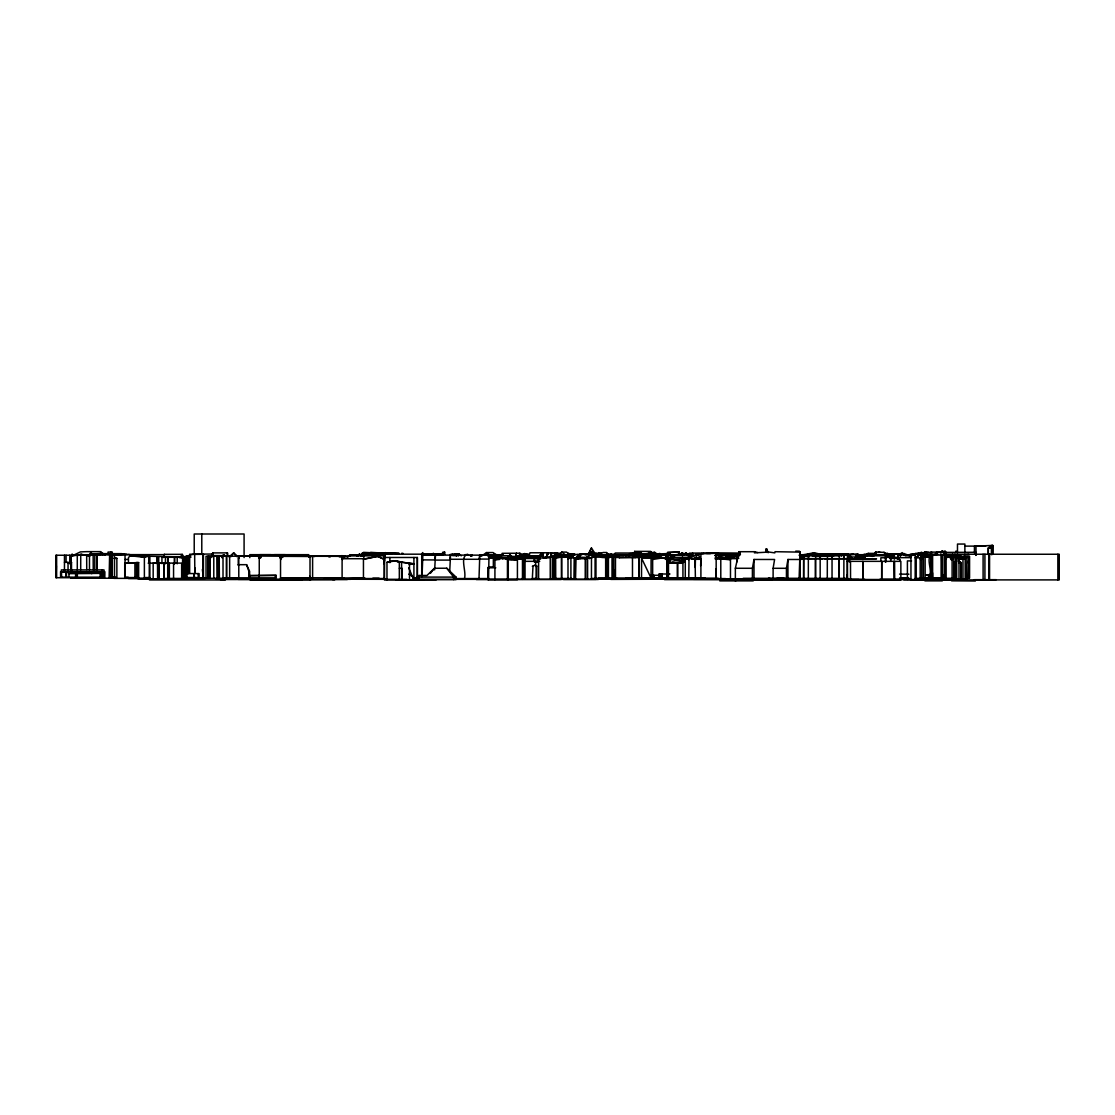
<?xml version="1.0" encoding="UTF-8"?>
<svg xmlns="http://www.w3.org/2000/svg" width="1115" height="1115" viewBox="0 0 1115 1115"><rect width="100%" height="100%" fill="white"/><g stroke="black" fill="none" stroke-linecap="round" stroke-linejoin="round"><path stroke-width="1.5" d="M988.28 554.016L988.294 547.953L991.402 548.064L988.294 547.953L988.294 554.629M554.796 573.431L555.479 578.476L555.479 558.016L553.124 558.127M606.56 557.068L608.051 557.389M194.888 567.786L194.832 572.873L194.651 554.141M606.476 562.211L606.226 578.462L606.226 557.068L607.159 557.458M695.258 567.507L695.412 559.423L691.662 558.824L691.718 555.256L698.784 555.256L700.903 559.298L700.624 565.807M898.258 555.089L898.3 553.988L894.369 553.988L894.453 554.768M589.793 555.047L589.849 554.085L590.086 554.74M861.895 555.758L857.24 555.646M665.502 559.396L665.613 557.681L651.801 557.681M550.894 556.26L551.131 552.887L551.493 554.071M611.215 555.939L611.341 554.322L615.396 554.322M799.985 553.138L799.371 551.2L795.748 551.131M885.38 556.887L890.495 556.887L890.746 561.347M931.596 567.758L930.788 577.835L930.788 556.859L932.614 554.503L932.614 577.835L932.558 572.789M964.071 554.922L968.796 554.364M885.937 557.235L890.746 557.57M855.944 557.43L856.209 554.601L858.034 554.197L858.578 557.542M444.467 552.97L444.578 551.967L442.864 552.385L441.456 554.699M470.642 556.218L470.753 555.228L471.283 555.939M930.217 555.465L930.593 552.287L931.917 552.385L927.095 552.287L928.419 552.385M418.808 577.096L419.003 575.465L426.975 575.479L434.39 568.274L446.781 568.218L456.035 577.096L456.035 579.619L418.808 579.619L418.808 577.096L456.035 577.096M951.555 559.814L952.112 556.803L955.792 556.761L956.656 557.681L956.656 578.281L915.178 578.364M968.364 563.005L969.158 556.343L969.158 577.988M490.516 554.963L487.743 554.894M668.401 556.496L668.749 553.556L670.017 553.486L670.561 556.148M913.687 555.117L913.798 554.253L913.896 555.005M635.62 557.667L619.229 557.695L619.55 555.103L620.191 555.493L596.386 555.103M212.352 556.148L212.798 552.915L227.46 552.887L227.962 556.148M619.229 557.695L619.578 555.186L653.139 555.786L640.317 555.395M56.377 565.835L56.238 572.455M952.503 554.963L952.6 554.239L952.6 557.667M689 557.458L689.335 555.145L691.718 555.256M226.972 556.148L227.46 552.887M692.094 556.26L692.596 553.04L692.736 553.918M64.461 562.322L68.043 562.322L67.89 563.214L71.513 562.559L67.876 563.242M634.226 554.099L634.672 551.381L650.603 551.381L653.181 553.375M799.079 579.131L800.013 552.12L775.037 551.702L774.827 552.873L768.96 552.064L754.423 552.859L754.632 551.702L739.106 551.702L735.356 568.274L735.356 579.131L800.249 579.131L800.249 552.427M434.655 569.876L435.477 555.061L434.655 560.092L449.68 560.092L450.544 555.047L449.68 572.12M442.488 554.699L442.864 552.385M773.113 579.131L773.113 568.302L774.591 559.479L754.005 559.465L752.402 568.288L752.402 579.131M799.079 559.493L787.943 559.479L786.437 568.302L786.437 579.131M589.765 555.2L689.335 555.145C692.527 562.099 680.415 557.639 689 559.549M422.028 576.483L422.864 555.061L494.126 555.186L494.572 556.232M826.243 554.42L847.372 553.737L851.623 557.402L850.327 557.263L847.372 553.737M650.421 555.521L661.822 555.73L650.435 555.395M691.955 556.371L692.596 553.43M800.013 552.12L800.013 579.131M688.805 556.232L689.363 553.165L699.802 553.04M537.723 561.695L538.308 558.49L511.046 558.517M717.921 555.437L718.381 552.998L701.154 552.998M843.47 554.253L817.239 554.253L858.034 554.197M501.318 556.427L502.182 553.319L519.869 553.221L519.046 556.51L515.66 556.496L516.454 553.221M478.99 578.908L479.785 555.047L478.99 559.284L449.68 559.27M491.966 557.737L492.523 555.047M874.007 555.66L873.602 553.946L872.028 556.427M491.771 556.232L492.022 555.172M498.28 556.232L498.544 555.172L500.774 555.172M515.646 556.496L516.468 553.319M738.465 557.026C740.29 552.26 727.593 555.005 730.91 555.103M564.761 555.256L564.761 557.347L565.863 555.354M163.571 557.165L164.309 554.35L182.219 554.35L184.56 557.807M163.584 557.57L164.309 554.35M930.704 555.493L931.638 552.12L944.53 552.148L944.921 550.81L945.743 552.134M825.658 555.423L826.09 553.848L809.504 553.876M528.747 557.082L529.973 552.775L547.618 552.775L547.827 553.528M494.767 554.796L502.837 554.685M528.343 557.319L529.29 554.239L519.952 554.239L519.046 557.319L519.046 556.51M547.618 552.775L546.071 557.932L548.455 552.887L559.368 553.458M862.341 555.242L862.508 554.712M872.348 555.632C873.728 555.131 867.052 555.326 866.578 555.632M910.816 557.653L897.742 557.653L898.62 554.894L911.736 554.894M929.743 575.061C932.279 570.532 925.771 557.249 931.596 555.131L930.788 557.667M861.435 557.723L864.822 557.124M897.742 557.653L898.843 554.169L900.349 554.308L900.669 555.897M739.607 553.068L716.652 552.887M808.319 558.838L815.511 558.782L815.511 578.364L815.511 558.782M679.23 552.05L667.495 552.496L679.23 552.05L678.784 554.155M259.781 554.671L270.736 554.671M948.544 557.124L948.921 556.092L952.405 556.092L951.792 557.11M820.166 558.894L820.166 578.364M946.175 558.587L947.025 556.274L950.942 557.319L952.656 559.744M593.459 555.326L593.919 554.085L595.354 554.74M564.761 557.347L565.57 555.256M802.061 555.869L802.507 554.74L804.361 554.74M888.446 555.883L888.293 554.922M274.36 554.671L285.301 554.671M872.557 556.427L873.602 553.946M847.358 558.699L820.292 558.629L820.292 555.256M600.121 556.371L601.445 553.291L603.09 552.496L606.435 552.538L610.198 555.995M511.032 559.591L511.172 558.713M238.262 565.43L238.262 558.462L239.725 556.009L258.123 555.995L259.614 558.462L260.743 556.037L259.251 558.573L259.251 579.368M239.725 556.009L238.596 558.462L238.596 555.953L314.848 556.385L310.012 555.953L310.012 577.807M890.077 555.883L890.801 554.949M614.393 554.866L615.257 553.026L641.055 553.026L646.101 556.204M588.274 554.643L591.452 547.967L594.95 553.388L592.135 551.368L588.734 554.462L592.288 551.368M668.875 560.288L668.094 559.73L668.094 575.284M953.924 556.761L953.924 578.281L953.855 561.862M546.002 557.625L548.455 552.887M800.835 558.796L815.623 558.573L815.623 555.256L817.239 555.716M872.947 555.688L875.805 552.009L872.989 555.967M588.372 554.085L591.452 547.967M89.507 554.782L90.789 552.371L92.991 554.782M920.223 555.186L921.729 552.385L919.29 555.354M820.835 555.395L817.002 555.521L833.56 555.298L815.121 555.256M808.473 558.573L808.542 555.256L808.473 558.573L803.859 558.462L803.65 554.74M820.292 558.629L820.375 555.256M421.721 576.553L421.721 554.183L422.669 552.552L423.728 554.378M539.13 556.496L541.165 553.5L543.702 558.211M539.033 557.138L541.165 553.5M384.591 560.943L384.591 554.183L385.553 552.552L386.403 554.002M803.859 558.462L803.985 555.256M945.841 559.075L946.997 557.152L946.147 557.152L950.788 557.124L952.112 559.716M493.346 566.364L493.346 557.57L496.286 558.545L489.75 557.221L489.75 558.03L494.391 558.044M845.365 555.256L841.407 555.256M719.468 557.486L715.328 557.486L715.328 558.866L730.478 559.549L719.468 558.922L720.471 555.883L715.44 555.256M628.414 555.827L629.822 553.625L640.79 553.625L639.578 555.855L639.578 554.88L633.891 553.974L639.578 554.88M179.919 557.89L182.219 554.35M362.486 555.66L364.061 553.263L379.365 553.277M501.081 556.287L502.001 554.908M594.142 556.176L596.079 553.277L599.759 553.277L601.933 555.34M847.233 578.364L847.288 558.699L832.041 558.782L832.041 578.364M930.983 577.835L930.983 556.859L932.614 554.503M594.504 556.887L595.034 556.12L595.689 556.887L593.849 557.068M593.849 557.04L595.034 556.12M491.701 557.751L493.109 555.744L510.029 555.744M495.269 558.713L496.077 557.57L508.064 557.57L508.858 556.483M577.277 555.075L581.417 554.28M488.551 579.689L488.969 556.97L489.75 558.03M873.338 556.287L874.857 554.183L876.014 554.726M940.656 552.97L942.273 550.726L944.363 552.482M142.873 556.692L146.051 556.817L129.786 555.953L128.448 557.751L128.448 562.95M576.553 558.713L576.553 557.152L578.643 555.591C579.466 552.552 595.786 554.838 586.546 557.389L586.546 558.713M570.908 579.354L570.908 557.723L573.849 553.765M574.225 579.354L574.476 557.723L570.908 557.723M682.143 563.298L666.84 562.49M827.288 578.364L827.316 558.838L832.041 558.782M575.535 579.354L576.037 558.058L574.225 558.058M585.236 579.354L585.236 558.713L587.605 557.723L591.438 558.099L596.079 555.34M364.061 553.263L361.678 554.754L362.152 555.674M430.404 573.319L434.39 568.274M965.186 579.201L965.186 558.197L959.457 558.768L965.186 559.117L966.106 557.444L966.524 579.201L920.196 579.201L920.196 559.047L922.328 556.427L928.363 556.664M595.034 556.887L594.379 555.925L595.201 554.936M961.297 562.713L959.012 562.713L960.085 561.96L961.297 562.713L961.297 579.201M517.416 558.225L517.416 579.689L487.812 579.689L487.812 567.786L488.551 566.936L493.68 566.936M656.024 555.632L656.93 554.643L659.481 555.535L659.481 553.988L656.874 553.988L656.874 556.232M230.721 556.58L233.704 552.887L229.049 556.873M614.909 570.169L615.215 578.462L615.215 555.967L616.163 554.936L617.166 556.887M112.908 555.827L113.758 554.726L114.51 555.827L114.51 577.263M414.822 579.312L416.55 577.417L418.752 579.256M558.601 555.465L561.751 552.092L566.448 552.092L571.842 556.12M534.503 558.49L535.423 557.542L536.468 558.531L535.423 557.542L534.419 558.476M361.455 556.204L359.406 554.211L357.316 556.287L359.406 554.211L360.842 555.577M682.38 556.009L685.669 552.803L689.279 555.089M731.37 554.796C733.391 552.789 735.663 556.092 738.632 554.42L736.945 554.824M361.26 555.646L363.337 553.681M357.316 556.162L359.448 554.211M593.082 556.092L596.079 553.277M555.855 556.692L557.584 555.131L567.591 555.535L555.409 554.991L551.381 556.887L560.078 555.298L563.493 555.981M570.309 558.211L573.054 557.179L571.117 556.789L568.329 558.643M442.989 554.643L443.672 554.043L423.282 554.043M666.784 578.1L666.84 558.629L666.84 578.1M928.865 555.841L921.701 553.026L916.209 557.848L916.209 578.364M225.955 556.078L223.781 554.768L222.275 556.078L222.275 557.584M567.995 578.476L567.995 558.74L571.117 556.789M514.949 558.545L517.444 556.455M414.167 579.312L416.55 577.417M921.701 553.026L915.178 557.848L920.711 557.848M509.485 555.591L510.349 554.949L512.356 559.061L525.04 558.991L525.04 577.988L522.475 577.988M508.189 559.437L508.189 556.106L510.349 554.949M656.874 553.988L670.017 553.486M555.493 553.458L556.524 552.719L557.333 553.458M481.429 556.176L486.502 552.566L493.109 552.566L497.123 555.493M959.012 562.713L960.085 561.96M611.257 555.995L613.25 554.629L630.031 554.671L629.822 553.625M925.966 551.688L923.652 552.747L925.966 551.688L927.123 553.584L925.283 551.688M593.459 555.939L594.63 553.821L596.316 554.922M821.114 555.563L822.229 555.563M221.815 557.584L221.815 556.078L223.781 554.768M133.493 555.66L134.525 555.005L130.608 555.814M581.417 554.838L582.685 554.043L593.919 554.085M865.658 554.991L868.306 553.388L875.01 553.388M361.344 553.765L363.406 552.552L374.654 552.789L373.734 552.789M538.601 579.34L538.601 558.253L553.04 556.775L556.106 554.991L560.817 555.939M891.735 558.42L890.495 558.991M450.195 554.434L453.22 554.434L451.464 554.559M523.423 558.197L525.444 557.737M590.504 554.949L592.218 554.043L592.218 555.702M467.004 554.838L469.234 555.368M573.054 556.26L570.113 557.681L573.054 557.179M71.625 556.148L80.419 551.897L86.747 551.646L100.322 551.632L105.242 555.033M347.155 557.096L350.988 555.242L385.01 555.186M522.071 554.838L524.705 553.584L528.329 554.699M949.659 555.869L945.729 555.228M861.491 555.061L864.627 554.294M553.04 556.775L556.106 555.075L557.737 555.382M555.66 556.05L557.793 555.075L562.545 555.953M555.437 555.382L556.106 555.075L556.106 556.538M367.532 553.904L370.556 552.552L392.982 553.165L391.323 553.165L392.146 553.221M347.169 556.998L351.044 555.284L349.483 555.075L359.629 555.2M465.234 554.699L467.91 554.42C458.92 555.786 467.213 573.026 464.23 578.908M900.599 555.061L903.861 553.472L908.572 555.34M276.116 575.354L248.91 575.619L276.116 575.354L276.116 577.821L234.498 577.821M532.343 566.253L534.935 565.235L536.761 566.086L536.761 578.434L532.343 578.434L532.998 566.253M280.534 556.315L312.158 556.315L280.534 556.315L280.534 579.368M702.255 553.695L703.76 553.458M68.963 577.18L68.963 573.598L69.729 573.305L92.294 573.305L91.514 573.598M875.261 553.528L876.306 553.138M716.165 558.559L715.328 558.866L717.739 558.434M659.481 555.535L659.104 553.556L660.038 553.486M377.846 554.949L382.222 553.416L390.989 553.416M652.651 578.1L652.651 556.845L615.48 557.5L615.48 578.002L690.199 577.988M77.339 555.674L80.74 554.545L80.698 569.793M800.849 558.908L803.985 558.253M868.306 553.388L861.505 555.577L872.181 555.256M181.285 558.016L192.756 554.378L202.582 554.322M674.031 555.897L683.091 553.124L671.453 555.869M921.603 557.598L923.206 557.333M922.593 554.852L923.582 554.559M852.515 559.173L848.905 558.991M860.836 559.34L862.662 558.838L860.836 559.326M89.702 554.796L92.838 553.974L96.252 554.754M718.813 554.782L716.095 555.507L719.022 554.949L721.726 557.653L721.726 558.922L718.813 554.782L725.781 554.782L728.848 557.639L728.848 558.922M386.975 562.308L393.135 560.692L402.222 562.294L396.006 560.692L386.975 562.308L386.975 579.995M706.562 553.458L710.408 553.57M683.384 562.504L680.15 562.518M885.881 555.674L889.031 554.699L857.477 554.712M928.544 574.796L930.788 574.462L928.544 574.796L928.544 577.695L930.788 577.695M721.293 555.883L725.781 554.782M117.619 554.406L113.842 555.298L128.824 554.406L134.525 555.66M682.938 578.1L682.938 562.113L677.279 563.437L684.666 561.918A5.059 0.711 7.5 0 0 685.014 561.821M435.282 554.643L433.233 553.277L434.864 554.963M726.618 555.981L726.423 555.897M733.071 554.671L734.186 554.42M672.234 555.911L675.397 555.2L669.348 555.368M183.682 556.859L190.289 555.382M802.34 558.824L801.434 558.81M921.561 557.472L920.753 557.598L920.753 556.371L923.861 556.97L931.415 555.869M926.495 556.929L927.596 556.706M451.84 554.726L456.606 554.155L458.488 555.981M456.606 554.155L451.059 554.629M555.409 556.176L552.343 556.775L552.26 579.34M922.844 557.444L922.203 557.598M494.921 579.689L494.921 559.758L501.611 558.476L516.496 559.828M499.506 559.479L494.921 559.758M714.729 555.521L719.022 554.949M641.069 554.545L654.672 552.343L658.519 554.866M641.473 554.852L654.672 552.343M552.441 556.72L554.057 556.622L554.057 579.34M725.698 556.496L728.917 555.897M837.393 555.382L844.097 554.977L841.909 555.382M551.228 556.733L558.936 555.298L561.681 555.855M70.97 569.793L70.97 556.26L81.409 554.336L89.897 555.939M81.632 554.336L77.283 555.145L77.283 570.002M801.936 555.019L812.974 552.984L817.616 554.225M905.296 555.827L912.056 555.577M909.171 555.855L912.014 555.326M454.767 554.545L458.92 553.793L461.262 555.855M628.665 555.73L631.564 555.2M557.43 557.821L566.838 556.12L571.73 556.998M625.32 555.841L632.874 554.476L636.135 555.061L635.48 554.476M928.809 555.702L923.401 556.678L925.129 556.664L925.129 578.281M850.201 554.74L853.337 554.183M506.085 559.186L510.126 558.476L516.496 559.577M685.014 558.657L670.366 559.284M681.683 559.284L685.502 558.615M612.776 575.187L613.236 578.462L613.236 556.678L608.135 557.737M96.559 553.737L100.127 553.625L96.545 553.751M719.635 555.256L717.739 554.949M660.833 577.779L659.104 577.779L659.104 574.1L660.387 573.904L660.387 578.072M864.724 557.765L855.121 557.402L861.686 557.779L861.658 556.998M659.104 574.1L660.833 573.904L660.833 578.072M409.038 564.566L413.916 563.828L401.581 562.197L401.637 579.995M864.097 555.841L871.986 554.671M606.226 557.124L612.846 556.692L612.846 578.462M608.442 557.43L610.267 557.179M696.262 556.176L696.262 553.946L716.165 553.305L716.165 578.824L715.746 568.845M614.421 556.887L615.215 556.775L613.236 556.775M954.705 556.371L948.781 556.747L951.485 556.664M929.143 574.657L925.952 575.061L929.896 575.061M543.855 558.141L548.482 557.556M553.124 556.97L554.322 556.817L554.322 579.34M725.99 556.664L729.071 556.329M725.99 556.97L728.903 556.65M696.722 559.159L700.067 558.796L695.063 558.796L695.412 578.824M606.588 557.472L608.442 557.277L608.442 578.462M681.906 559.284L685.502 558.866M965.186 558.197L957.771 558.726M75.611 577.236L75.611 573.068L100.183 572.859L101.632 573.375L101.632 577.236M924.865 553.124L918.049 553.124M951.555 558.378L953.06 558.253M114.483 558.476L116.866 558.294L116.866 577.263L112.281 577.263M138.65 562.601L124.727 563.368L124.727 577.57L138.65 577.57L138.65 562.601L136.713 562.587L136.713 577.57M124.727 563.368L137.298 562.587L137.298 577.57M668.345 560.385L666.784 560.441L670.756 560.441L668.094 559.73M886.815 554.503L893.073 554.099M480.537 555.228L480.384 556.274M729.196 557.096L736.304 556.733L737.768 558.643L730.478 558.643L729.196 557.096L729.196 557.946L733.349 557.389M899.972 561.347L899.443 559.256M535.688 566.462L535.688 561.612L538.88 561.458M944.67 577.835L944.67 554.991L941.604 555.117L942.077 577.835M538.601 558.253L539.981 558.183M871.805 555.632L866.578 555.159M554.866 556.789L557.625 556.692M670.854 562.308L681.46 562.239M632.135 553.458L641.055 553.026L643.16 555.34M202.359 569.486L203.432 577.946L203.432 554.141L200.421 554.085L213.313 554.043L212.115 554.043M730.841 554.169L733.628 554.085M953.715 556.594L959.053 556.427L959.053 563.298M102.678 554.49L90.9 554.476M70.97 556.26L71.221 569.793M384.215 559.298L377.525 556.315L384.215 559.298L384.313 564.106M487.966 555.075L490.614 555.033M718.994 557.486L733.349 557.556M728.625 554.712L740.039 554.601M804.277 555.772L800.974 555.8L815.246 552.984L822.731 554.81M799.58 555.563L804.779 555.521M799.859 555.521L804.751 555.493M363.838 559.019L377.901 556.315L363.838 559.298L363.838 555.8M341.204 555.702L342.417 555.688M727.956 557.542L726.869 555.131L722.938 555.145L724.416 555.145M101.632 573.375L68.963 573.598M739.231 555.368C740.834 551.354 737.921 552.566 740.137 552.803M141.006 556.664L141.73 556.664M717.029 555.103L719.914 555.089M889.909 558.42L898.606 558.392L899.972 559.465M496.036 555.632L496.858 555.632M652.651 555.577L657.878 555.577M824.807 555.507L830.968 555.507M632.484 578.002L632.484 557.179L652.651 556.845M964.879 546.113L985.744 546.113M989.186 546.113L992.629 546.113M766.033 552.176L766.033 549.082L766.799 549.082L768.179 552.747M955.68 551.27L956.572 551.27M649.46 552.357L651.216 552.357M878.564 552.287L880.014 552.329M887.261 554.49L883.874 552.371L887.387 554.754M976.099 555.172L975.723 552.287L936.238 552.427L936.238 555.033M391.686 553.221L399.184 553.388L389.121 552.929M401.623 553.305L402.961 553.305M685.502 553.388L686.701 553.388M886.648 553.249L887.624 553.249M915.401 553.333L919.499 553.375M102.845 553.639L109.437 553.639M111.779 553.639L121.744 553.639M551.075 553.458L560.734 553.458M455.7 553.793L458.92 553.793M717.698 553.793L733.963 553.793M927.708 553.807L913.227 553.807L916.46 554.448M98.162 553.918L108.671 553.918M111.904 553.918L123.932 553.918M696.262 553.946L699.649 553.946M717.405 554.057L739.092 554.057M103.096 554.113L108.267 554.113M111.723 554.113L123.793 554.113M203.432 554.141L189.662 554.225L189.662 572.859M384.591 554.183L421.721 554.183M432.146 554.322L441.902 554.322L441.763 555.228M607.605 554.197L610.839 554.197M733.935 554.225L740.444 554.225M887.512 554.183L900.349 554.308M937.701 554.253L910.955 554.253L910.955 579.898L1059.25 579.898L1059.25 554.253L945.98 554.239M110.845 554.476L89.479 554.545L89.479 569.765M381.79 554.462L364.605 554.866M422.71 554.49L442.85 554.49M686.812 554.35L690.074 554.35M696.025 554.545L697.516 554.545M873.045 554.852L878.871 554.671M886.425 554.462L891.47 554.462M909.91 554.392L915.722 554.392M109.688 578.225L109.688 554.615L72.001 554.782L72.127 553.974L72.224 554.782L78.998 554.782M111.862 554.629L164.379 554.629M434.056 554.685L440.327 554.685M585.919 554.587L586.629 554.587M593.459 554.615L596.65 554.601M606.602 554.629L611.104 554.629M840.515 554.671L856.209 554.601M72.224 554.81L80.196 554.768M82.385 554.81L89.158 554.81L82.385 554.796M479.994 554.922L480.774 554.685M480.607 554.963L502.67 554.949M660.749 555.005L683.537 555.005M722.478 554.88L727.217 554.88M877.993 554.88L889.672 554.88M72.475 555.242L55.75 555.242L55.75 577.709L72.475 577.709M130.539 555.033L148.936 555.005L148.936 563.354M501.611 555.172L497.722 554.88M725.544 555.131L726.869 555.131M800.542 555.089L809.741 555.089M887.693 555.047L889.212 555.047M568.26 554.406L574.016 555.312M590.351 555.382L596.413 555.2M800.723 555.354L849.17 555.256L849.17 561.11M89.939 555.66L86.677 555.66L86.733 569.57M452.467 555.618L456.885 555.618L455.199 555.159M568.023 555.591L569.235 555.591M621.25 555.702L623.815 555.702M642.644 555.591L646.393 555.646M652.177 555.507L647.536 555.716M718.854 555.521L730.381 555.521M800.821 555.535L814.159 555.8M819.748 555.563L824.515 555.563M149.842 577.57L144.379 577.57L144.379 556.134L149.842 556.831L149.842 578.532L128.448 578.532M213.787 578.309L213.787 555.841L231.948 556.385M320.353 555.925L314.848 556.315M384.786 555.8L342.472 555.925L342.472 559.577M530.015 555.911L542.81 555.981M725.726 555.897L731.705 555.744M812.361 555.8L840.292 555.8M953.869 555.939L956.698 555.939M221.815 556.078L230.192 556.287L225.551 555.73M517.555 555.981L543.409 555.981M921.784 579.201L921.784 556.134L923.401 556.134L923.401 578.741M949.004 556.26L952.461 555.939L952.642 556.956M953.715 556.371L956.586 556.315M959.848 556.315L969.576 556.343L969.576 577.988L966.566 577.988M509.443 556.427L538.963 556.427M182.01 556.831L190.763 556.845M519.841 556.817L524.064 556.817M612.846 556.692L612.01 556.692L612.01 578.462M948.781 556.747L949.813 556.956M181.02 556.929L144.379 556.134M511.381 556.998L514.419 556.998L512.802 558.336L511.66 556.26L512.384 558.281M556.692 556.901L572.706 556.901M607.118 557.639L601.487 557.347L608.442 557.277L591.48 557.068L591.438 579.354M848.348 557.012L861.449 557.012M190.763 557.291L165.424 557.291L165.424 563.8M534.419 562.03L534.419 557.291L534.503 561.96M543.13 557.221L546.81 557.221M727.788 557.152L727.956 557.946M950.788 557.124L949.841 557.124L951.151 559.744M384.466 557.486L417.372 557.486L417.372 579.995L408.815 574.127M691.662 557.291L665.725 557.472L665.725 559.396L665.613 557.681M691.662 555.563L695.063 557.486L700.067 557.486M957.548 557.444L968.001 557.375M552.915 557.709L556.287 557.709M639.146 578.002L638.867 557.779L638.867 578.002M864.724 557.723L860.418 557.779L860.682 554.726M885.854 557.779L880.85 557.779L880.85 561.138M890.23 557.779L893.519 557.709M521.276 557.89L539.507 557.932M493.346 558.225L522.475 558.225L522.475 579.382M641.515 558.225L651.104 558.225M113.814 558.294L116.866 558.294M688.777 578.824L689 558.42M815.678 558.462L820.375 558.462M898.606 558.392L896.795 558.392L897.84 559.214M342.096 558.713L363.838 558.713M815.483 558.838L822.926 558.894M824.515 558.894L827.288 558.894M849.073 558.81L876.543 558.838L850.188 559.326M478.99 559.075L488.523 559.075M920.196 559.047L921.784 559.047M695.412 559.298L700.903 559.298M125.033 559.451L128.225 559.451M507.436 559.828L517.416 559.828M911.526 560.901L907.401 560.901L907.401 579.452M523.966 561.333L539.73 561.333M847.358 561.347L900.864 561.347L900.864 580.079L752.834 579.925M535.688 561.612L538.197 561.612M682.143 562.908L668.484 562.908L668.484 578.072M148.184 563.159L160.936 563.159M238.192 564.678L246.582 564.678L249.607 571.368L249.607 577.821M534.935 565.235L536.761 566.086M487.812 567.786L495.771 567.786M735.356 568.274L752.402 568.288M786.437 568.302L773.113 568.302M399.323 568.302L402.069 568.302L402.069 579.995M102.176 571.661L60.586 571.661L60.586 577.18L104.754 577.18L104.754 571.647L103.779 571.647M660.387 574.002L669.962 574.002M899.554 574.114L908.906 574.211M659.578 575.284L651.299 575.284L651.299 578.002M125.033 577.263L128.225 577.263M113.368 577.417L115.082 577.417M196.142 577.528L185.661 577.528L185.661 573.542L199.111 573.598L199.111 577.668L194.052 577.668L194.052 573.598M310.012 577.779L344.34 577.793M111.514 577.918L114.873 577.918M189.662 577.946L207.627 577.918M280.534 577.807L312.158 577.807M328.507 577.946L364.8 577.946M900.349 577.988L908.823 577.988L899.554 578.03M925.952 577.835L946.147 577.835L946.077 552.287M70.97 578.253L112.294 578.225L112.294 552.05L108.071 552.05L108.071 554.476M223.014 578.128L238.791 578.128L238.791 556.204L206.038 556.246L206.038 578.309L238.666 578.267M280.994 578.225L308.966 578.225M372.856 578.211L379.086 578.211M598.197 578.169L611.898 578.169M628.567 578.044L705.293 578.211M768.458 578.169L784.263 578.183M113.842 578.364L148.936 578.364M165.424 578.434L205.508 578.434M553.124 578.476L571.744 578.476M591.48 578.462L617.166 578.462M625.738 578.281L666.519 578.351M689.544 578.295L718.158 578.295M743.175 578.309L769.908 578.309M776.876 578.295L799.316 578.295M800.319 578.364L847.902 578.364M900.474 578.392L908.474 578.392M336.159 578.699L324.353 578.699L336.841 578.783M384.786 578.532L363.448 578.532L363.448 558.713M455.227 578.56L489.22 578.56M598.142 578.671L603.717 578.671M629.822 578.657L641.599 578.657M685.39 578.601L725.6 578.601M920.711 578.615L942.928 578.615M137.925 578.796L181.02 578.796M455.199 578.936L488.482 578.908M597.473 578.81L612.024 578.81M629.097 578.81L740.499 578.741M921.784 578.741L959.053 578.741M139.905 579.089L181.647 579.103L181.647 563.117L153.173 563.019L153.173 579.103M343.197 579.061L385.901 579.103M454.739 579.047L461.317 579.019M597.612 578.978L612.344 578.978M628.707 579.159L676.471 579.159M726.102 579.173L728.959 579.173M215.641 579.27L235.906 579.27M238.262 579.368L291.782 579.34M309.58 579.368L350.598 579.326M354.277 579.256L407.073 579.34M412.174 579.326L596.079 579.354M610.811 579.41L662.519 579.201M664.958 579.243L810.661 579.27M820.487 579.243L864.627 579.243M879.93 579.27L910.398 579.27M220.185 579.507L310.918 579.591M332.493 579.535L347.336 579.535M476.3 579.521L561.193 579.452M563.437 579.479L598.407 579.479M664.429 579.633L692.708 579.633M721.377 579.438L858.843 579.535M864.362 579.493L952.363 579.633L903.707 579.772M289.552 579.772L334.765 579.772M422.028 579.786L436.313 579.786M693.474 579.689L768.932 579.856M807.483 579.856L892.739 579.772M974.426 579.675L996.225 579.675M149.452 579.953L225.369 579.953M250.122 580.065L302.053 580.065M423.728 579.995L384.466 579.995L384.577 555.8M395.658 580.176L414.627 580.176M740.207 580.204L771.956 580.204M925.45 580.19L952.363 580.19M719.76 580.887L753.224 580.887M924.893 580.873L942.314 580.873M951.569 580.831L975.388 580.999M381.79 554.336L385.121 554.336M905.715 554.991L912.251 555.005M83.249 554.768L88.963 554.768M857.24 555.326L862.327 555.326M947.875 556.176L952.726 556.176M954.329 556.19L959.053 556.427M594.379 555.925L615.215 555.967M948.489 556.19L951.973 556.19L952.433 558.936M488.551 557.556L493.346 557.57M575.535 558.713L585.236 558.713M688.805 554.253L689.823 554.253M567.995 558.74L568.943 558.74M124.002 554.169L126.274 554.183M213.55 555.577L222.526 555.618M894.272 557.375L897.742 557.402M554.057 556.622L553.653 579.34M554.322 556.817L552.636 556.803M434.655 559.953L422.028 559.869M811.985 554.462L814.382 554.476M951.862 556.301L951.973 554.977L954.329 555.005M99.305 554.712L94.259 554.392M666.672 555.674L668.122 555.688M802.438 558.587L801.838 555.256M383.393 552.942L387.393 553.012M576.553 557.152L586.546 557.389M554.629 556.859L553.04 556.483M382.933 552.942L376.424 552.789L377.163 552.831M801.448 554.712L803.539 555.827M370.556 552.552L377.581 552.775M958.147 558.74L959.457 558.768M93.158 554.476L100.016 554.699M851.386 558.991L852.097 559.019M379.908 552.789L381.957 552.873M884.195 552.371L875.512 552.009M649.989 555.646L654.979 555.855M649.92 555.716L653.195 555.855M874.885 554.545L878.174 554.699M927.875 556.72L922.328 556.427M496.537 554.81L502.67 555.145M495.506 554.838L501.973 555.2M495.199 554.768L502.907 555.228M496.203 555.744L496.203 554.894L502.586 555.298L499.116 554.949M213.787 555.841L222.721 556.385M921.784 556.134L928.544 556.552M924.934 553.04L922.955 553.179L923.68 553.124M129.786 555.953L145.619 556.984M328.758 556.831L330.165 556.929M493.945 554.448L501.68 555.061M801.183 555.423L802.633 555.549L799.385 554.908M339.239 556.831L343.587 557.068M893.617 554.169L895.122 554.308M632.484 557.179L638.867 557.779M401.581 562.197L413.888 563.814M948.503 555.772L951.973 556.19M730.91 556.329L730.018 556.246L733.377 557.012M674.45 562.49L672.512 562.239M109.688 554.615L109.172 578.225M757.684 552.566L754.632 551.702M661.516 557.96L666.784 558.671M68.168 572.58L61.367 571.661L61.367 569.904L104.002 569.904L104.002 577.18M669.028 558.922L682.492 561.193L683.495 561.612L682.143 561.974L682.938 562.113M585.863 554.824L582.685 554.043M688.777 558.42L695.412 559.423M579.466 554.81L567.66 553.458L575.396 554.838M136.88 555.033L139.096 555.855M682.101 560.706L662.129 557.96L652.651 559.479M546.322 557.165L549.291 557.681M889.603 554.81L893.617 555.535M568.329 556.747L564.817 556.12L555.423 557.807L555.479 578.476M800.695 554.838L806.898 555.953M799.274 555.382L802.34 555.939M567.66 553.932L573.849 555.061M489.945 555.925L499.52 555.744L496.203 554.894L500.886 555.744L493.624 554.49M887.679 554.81L894.007 555.967M890.341 555.437L891.638 555.674M496.105 554.838L499.06 555.395L497.722 555.354M572.553 555.772L562.852 554.88L567.354 555.772M570.267 556.789L572.288 557.165M918.746 554.127L921.966 554.754M920.892 552.385L927.164 553.639M651.564 555.883L645.418 554.643L656.986 555.925M588.901 553.876L593.64 554.852M392.285 553.388L363.406 552.552L363.406 555.256M598.616 552.65L601.445 553.291M555.409 554.991L558.197 555.646M489.75 557.221L494.391 558.308M95.932 554.81L94.803 554.476L94.789 569.765M573.11 555.2L563.897 555.256L563.897 556.789L563.131 555.535M534.419 557.291L540.51 559.2M519.952 554.239L521.249 554.657L519.869 553.221M681.418 553.124L684.638 554.183M738.116 557.124L736.945 556.204M732.653 579.452L735.761 580.887M666.672 555.493L665.725 557.514L666.645 555.437M657.056 554.81L656.01 554.253M524.705 553.584L527.102 554.88M75.611 573.068L76.294 577.236M587.34 556.455L589.556 558.713M653.989 553.068L654.7 553.5M900.349 555.981L898.62 554.894M669.683 559.73L669.683 563.047M396.006 560.692L398.487 562.336M804.709 555.228L806.02 556.134M572.999 555.897L571.856 555.103M949.018 555.214L951.402 556.97M486.502 552.566L490.043 555.145M561.751 552.092L567.201 556.148M592.135 551.368L595.466 553.932M960.029 562.03L960.837 562.713L960.837 579.201M920.697 555.047L919.694 554.211L919.694 555.075M926.983 554.35L928.558 555.66M921.52 553.012L923.764 554.977M233.704 552.887L238.15 556.873M738.771 558.336L737.684 557.165A7.791 2.244 56.5 0 1 736.987 556.134M800.445 558.782L801.197 559.493M454.725 554.155L456.648 556.023M733.419 554.796L732.485 553.848M100.322 551.632L103.096 554.754M739.106 551.702L739.37 555.479M416.369 577.417L418.083 579.312M594.49 556.12L595.326 557.068M580.567 555.075L579.103 554.392L592.734 553.974L594.434 555.702M233.718 553.138L236.645 556.58M657.752 555.66L657.014 554.74M685.669 552.803L688.499 556.232M942.273 550.726L944.098 553.012M904.084 554.991L902.202 552.622L898.592 554.991L898.3 553.988M510.907 556.915L512.426 558.88M446.781 568.218L453.652 577.096L453.652 579.619M599.759 553.277L601.417 555.744M606.435 552.538L607.773 555.368M950.942 557.319L952.433 559.744M280.869 558.573L279.391 556.009L280.534 558.573M734.813 554.699L736.304 556.733M540.886 553.5L543.312 557.974M509.736 554.949L511.66 558.88M258.123 555.995L259.251 558.462M471.826 554.685L471.938 556.218M408.703 567.856L413.916 579.995L413.916 557.486M487.617 555.186L488.063 556.232M611.884 555.033L611.382 553.821L611.062 555.939M958.175 560.775L959.012 562.964M246.582 564.678L248.91 571.368L248.91 577.821M766.033 549.082L766.981 552.287M936.238 553.932L936.502 554.936L936.502 552.427M803.385 554.768L803.664 555.897M718.381 552.998L719.008 556.023M634.672 551.381L635.243 554.294M846.843 575.061L847.414 578.364M849.17 555.939L849.337 561.946M212.798 552.915L213.188 555.8M894.341 554.183L894.453 555.103M419.003 575.465L419.198 579.619M943.875 574.587L944.252 577.835L944.196 552.427M110.455 574.824L110.845 578.225L110.845 552.05M444.578 551.967L444.829 554.364M800.096 551.841L800.208 553.138M951.973 554.977L952.154 557.305M1057.856 554.253L1057.856 579.898M992.754 553.974L992.754 545.416L992.629 554.503M991.402 554.712L991.402 545.472L992.754 545.416L974.426 546.239L974.426 552.929M989.562 554.253L989.562 579.898M988.866 554.253L988.866 579.898M984.921 554.253L984.921 579.898M983.096 554.253L983.096 579.898M976.001 546.169L975.987 553.96M975.723 552.287L975.723 555.395M968.001 556.315L967.932 577.988M964.879 552.831L964.879 544.05L957.492 544.05L957.464 553.04M962.97 558.197L962.97 579.201M960.893 557.375L960.768 555.549L956.322 555.549L956.503 557.375M959.012 556.19L959.012 579.201M955.792 556.761L955.708 578.281M954.97 554.253L954.97 557.667M952.112 556.803L952.112 578.281M942.217 577.835L942.217 554.503L940.489 554.936M941.604 577.835L941.604 554.936L931.415 555.368L936.502 553.932L936.029 555.033M941.255 554.503L941.255 577.835M929.534 574.783L929.534 577.695M920.711 556.371L920.711 559.786M915.178 554.253L915.178 579.898M894.592 561.347L894.69 580.079M894.355 559.103L894.355 555.8L864.39 555.8L864.39 559.103M893.84 561.347L893.979 580.079M885.951 557.026L885.951 561.974M885.408 556.97L885.352 561.946M861.435 554.726L861.435 557.779M850.508 561.347L850.55 580.079M847.414 555.256L847.539 580.079M843.888 558.782L843.86 578.364M841.602 555.256L841.602 556.232M839.288 555.256L839.288 558.573M833.574 555.256L833.574 556.246M827.441 555.256L827.441 558.629M808.347 558.782L808.319 578.364M802.716 555.256L802.716 558.378M801.197 556.956L801.197 558.699M787.943 559.479L787.943 579.131M766.799 549.082L766.799 552.441M754.005 559.465L754.005 579.131M739.635 552.273L739.635 555.479M737.126 558.517L737.126 561.779M733.935 554.699L733.935 557.11M733.336 554.699L733.336 557.054M730.478 558.643L730.478 578.824M720.792 559.549L720.792 578.824M720.471 555.883L720.471 558.922M700.903 553.305L700.903 578.824M695.063 557.486L695.063 559.34M685.279 558.615L685.279 577.988M677.822 563.535L677.822 578.1M677.279 562.908L677.279 578.1M662.24 574.002L662.268 578.072M659.523 574.114L659.523 578.002M653.864 575.284L653.864 578.002M653.571 575.284L653.571 578.002M651.104 557.375L651.035 578.002L641.585 558.225L641.515 578.002M608.065 557.124L608.065 578.462M606.156 557.068L606.156 578.462M605.654 557.068L605.654 578.462M595.968 557.068L595.968 578.462M595.076 557.068L595.076 578.462M587.605 557.723L587.605 579.354M585.835 557.946L585.835 579.354M580.162 554.211L580.162 558.713M578.894 554.42L578.894 558.713M578.643 555.591L578.643 558.713M577.946 555.688L577.946 558.713M577.835 554.28L577.835 555.075M577.64 555.688L577.64 558.713M577.486 557.165L577.486 558.713M574.476 557.723L574.476 579.354M561.598 578.476L561.57 556.706L561.57 578.476M554.782 552.915L554.782 556.343M550.768 552.915L550.768 556.26M550.239 556.789L550.239 579.34M536.106 566.086L536.106 578.434M524.106 558.991L524.106 577.988M523.604 558.991L523.604 577.988M508.273 559.828L508.273 579.689M508.064 557.57L508.064 558.713M507.436 559.577L507.436 579.689M502.935 557.57L502.935 558.713M502.308 557.667L502.308 558.713M498.907 557.681L498.907 558.713M498.419 557.57L498.419 558.713M496.077 557.57L496.077 558.713M417.331 557.486L417.331 579.995M409.484 563.312L409.484 579.995M399.323 562.281L399.323 579.995M389.874 557.486L389.874 562.685M384.215 555.8L384.215 578.532M345.218 557.11L345.218 556.343L312.604 556.274L312.604 577.793M344.117 557.514L344.117 555.925L312.981 556.274M342.096 556.274L342.096 577.807M309.733 576.302L309.733 579.591M308.744 557.249L308.744 554.671L249.802 554.671L249.802 557.653M282.722 554.671L282.722 557.249M282.402 555.925L282.402 557.528M280.869 555.925L280.869 559.507M275.238 575.619L275.405 577.821M261.203 555.925L261.203 557.528M259.614 555.925L259.614 558.573M244.087 557.57L244.087 534.001L194.219 534.001L194.219 554.197M229.634 556.204L229.634 578.128M226.652 556.204L226.652 578.128M226.443 556.204L226.443 578.128M223.014 555.841L223.014 578.309M219.376 578.309L219.167 555.827L219.167 578.309M217.467 578.309L217.272 555.827L217.272 578.309M211.738 554.085L211.738 557.5M210.094 556.246L210.094 578.309M209.885 556.246L209.885 578.309M208.198 556.246L208.198 578.309M207.989 556.246L207.989 578.309M203.069 554.141L203.069 577.946M201.787 534.001L201.787 554.197M198.205 573.598L198.205 577.668M194.289 573.542L194.289 577.528M188.672 557.291L188.672 573.556M188.491 557.291L188.491 573.556M186.693 557.291L186.693 578.434M186.526 557.291L186.526 578.434M184.728 557.291L184.728 578.434M184.56 557.291L184.56 578.434M182.749 557.291L182.749 578.434M182.595 557.291L182.595 578.434M177.215 557.291L177.215 563.8M174.665 557.291L174.665 563.8M174.386 557.291L174.386 563.8M173.564 563.117L173.564 579.103M169.355 563.117L169.355 579.103M168.95 563.117L168.95 579.103M167.933 557.291L167.933 563.8M167.668 557.291L167.724 579.103M161.94 556.929L161.94 563.66M159.027 563.019L159.027 579.103M158.651 556.929L158.678 579.103M158.316 556.929L158.316 563.66M157.494 556.929L157.591 579.103M157.02 556.929L157.02 563.66M149.271 556.134L149.271 577.57M137.075 562.601L137.075 577.57M136.49 562.601L136.49 577.57M134.915 562.601L134.915 577.57M125.033 555.298L125.033 578.364M104.378 571.647L104.308 577.18M102.176 569.904L102.176 577.18M101.423 571.661L101.423 577.18M100.963 571.661L100.963 577.18M100.183 572.859L100.183 577.236M97.27 569.793L96.74 554.545L96.74 569.765M93.158 554.392L93.242 569.765M77.339 572.915L77.339 577.236M71.513 570.978L71.513 562.35L70.12 563.242M69.799 555.242L69.771 563.883M68.043 562.322L68.043 570.978M66.426 571.661L66.482 577.18M66.064 555.242L66.078 562.155M65.952 571.661L65.952 577.18M65.883 571.661L65.883 577.18M64.461 555.242L64.461 570.866M61.506 571.661L61.576 577.18M56.628 555.242L56.628 577.709M684.931 561.807A5.143 0.711 6.2 0 0 684.248 561.179A5.185 0.767 6.3 0 0 682.269 560.678M567.312 555.172L567.103 556.845L567.326 555.131L567.967 556.064L567.312 555.172M543.423 552.775L542.657 555.66L543.451 552.859M844.069 558.462L844.013 555.256L844.069 558.462M803.664 558.782L803.636 578.364L803.664 558.782M832.236 558.462L832.18 555.256L832.236 558.462M839.205 558.782L839.177 578.364L839.205 558.782M519.325 557.528L518.308 558.545L519.311 557.514L520.384 558.545L519.325 557.528M804.807 554.712L799.887 554.754L804.807 554.768M362.96 578.476L338.249 578.922L362.96 578.476M881.714 580.079L881.714 561.347L881.672 580.079M862.899 580.079L862.899 561.347L862.857 580.079M163.961 579.103L163.961 563.019L163.877 579.103M61.032 577.18L61.032 571.661L60.977 577.18"/></g></svg>
